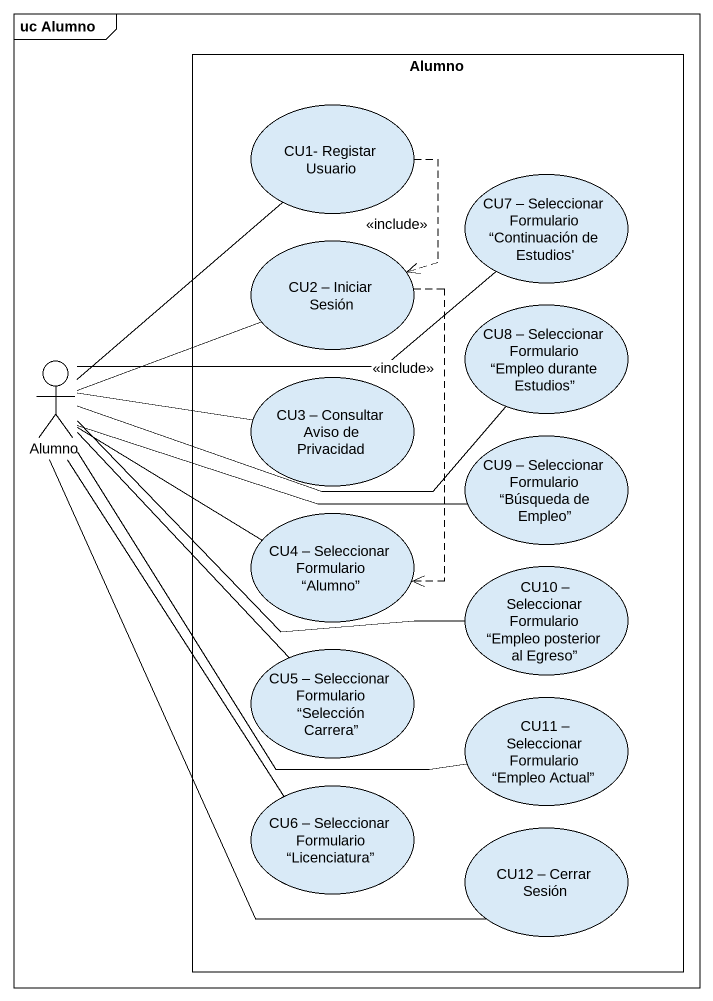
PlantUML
@startuml
mainframe uc Alumno
rectangle Alumno {
  usecase "CU1- Registar Usuario" as CU1_Registar_Usuario
  usecase "CU7 – Seleccionar Formulario “Continuación de Estudios'" as CU7_Seleccionar_Formulario
  usecase "CU2 – Iniciar Sesión" as CU2_Iniciar_Sesión
  usecase "CU8 – Seleccionar Formulario “Empleo durante Estudios”" as CU8_Seleccionar_Formulario
  usecase "CU3 – Consultar Aviso de Privacidad" as CU3_Consultar_Aviso_de
  usecase "CU9 – Seleccionar Formulario “Búsqueda de Empleo”" as CU9_Seleccionar_Formulario
  usecase "CU4 – Seleccionar Formulario “Alumno”" as CU4_Seleccionar_Formulario
  usecase "CU10 – Seleccionar Formulario “Empleo posterior al Egreso”" as CU10_Seleccionar_Formulario
  usecase "CU5 – Seleccionar Formulario “Selección Carrera”" as CU5_Seleccionar_Formulario
  usecase "CU11 – Seleccionar Formulario “Empleo Actual”" as CU11_Seleccionar_Formulario
  usecase "CU6 – Seleccionar Formulario “Licenciatura”" as CU6_Seleccionar_Formulario
  usecase "CU12 – Cerrar Sesión" as CU12_Cerrar_Sesión
}
actor "Alumno" as Alumno_2
CU1_Registar_Usuario ..> CU2_Iniciar_Sesión : <<include>>
CU2_Iniciar_Sesión ..> CU4_Seleccionar_Formulario : <<include>>
Alumno_2 -up- CU1_Registar_Usuario
Alumno_2 -right- CU7_Seleccionar_Formulario
Alumno_2 -up- CU2_Iniciar_Sesión
Alumno_2 -right- CU8_Seleccionar_Formulario
Alumno_2 -right- CU3_Consultar_Aviso_de
Alumno_2 -right- CU9_Seleccionar_Formulario
Alumno_2 -right- CU4_Seleccionar_Formulario
Alumno_2 -right- CU10_Seleccionar_Formulario
Alumno_2 -- CU5_Seleccionar_Formulario
Alumno_2 -right- CU11_Seleccionar_Formulario
Alumno_2 -- CU6_Seleccionar_Formulario
Alumno_2 -- CU12_Cerrar_Sesión
@enduml
